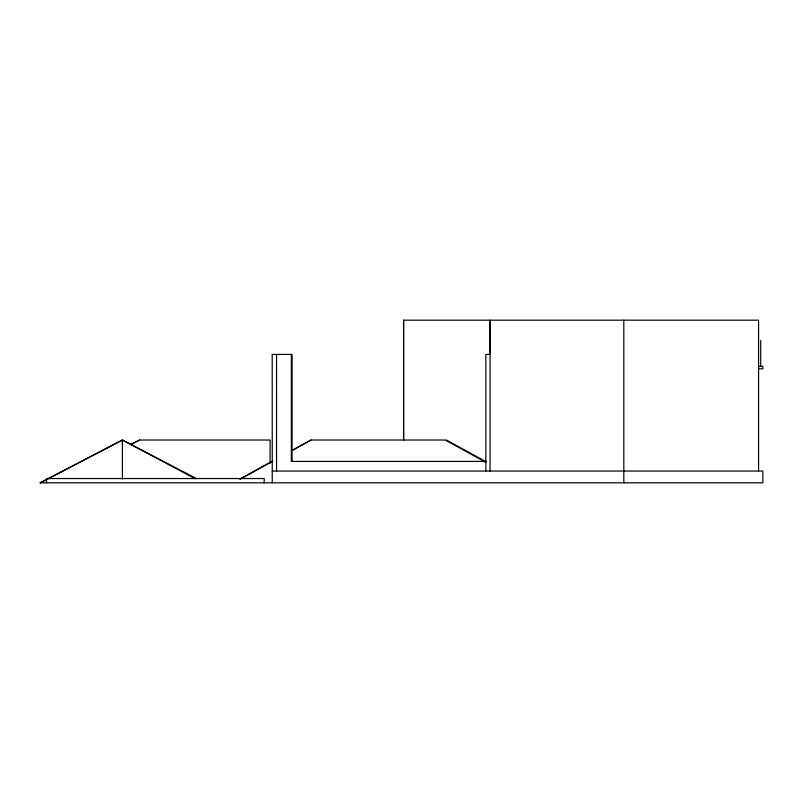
<?xml version="1.0" encoding="UTF-8"?>
<svg xmlns="http://www.w3.org/2000/svg" width="803" height="803" viewBox="0 0 803 803"><rect width="100%" height="100%" fill="white"/><g stroke="black" fill="none" stroke-linecap="round" stroke-linejoin="round"><path stroke-width="1.2" d="M292.412 450.262L311.042 440.024L445.284 440.024L485.815 462.327M292.402 450.262L311.042 440.024M195.27 478.708L122.407 440.024L40.291 482.814L122.407 440.024L196.765 478.769M139.642 440.024L130.759 444.471L139.642 440.024L270.099 440.024L270.099 463.251M758.574 366.309L762.85 366.309L762.85 368.818L758.574 368.818M291.479 461.414L291.479 354.424L291.479 461.414L485.845 461.414M272.197 471.05L762.85 471.05L762.85 482.814L40.15 482.814M446.348 440.024L485.935 461.715M760.712 340.412L760.712 366.309M758.574 471.05L758.574 320.186L403.558 320.186L403.568 440.285M623.811 320.186L623.811 482.814M490.051 471.05L490.051 320.186L490.131 354.424L485.845 354.424L485.845 471.05M403.628 320.186L403.628 439.873M291.941 461.414L291.941 354.424L272.197 354.424L272.267 482.814M276.543 354.424L276.543 471.602M264.217 482.814L264.217 478.538L46.544 478.538L46.544 482.814M122.407 440.024L122.407 479.15M272.699 461.113L239.836 479.2L272.659 461.113"/></g></svg>
